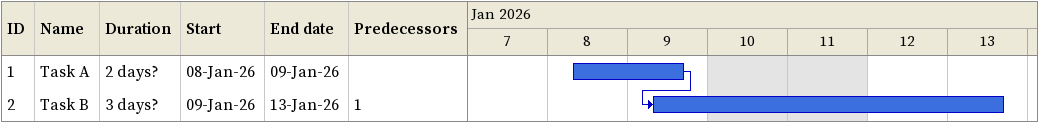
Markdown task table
| ID | Task | Duration | Start | Finish | Predecessors |
|---|---|---|---|---|---|
| 1 | Task A | 2d? | 2026-01-08 | 2026-01-09 |  |
| 2 | Task B | 3d? | 2026-01-09 | 2026-01-13 | 1 |
